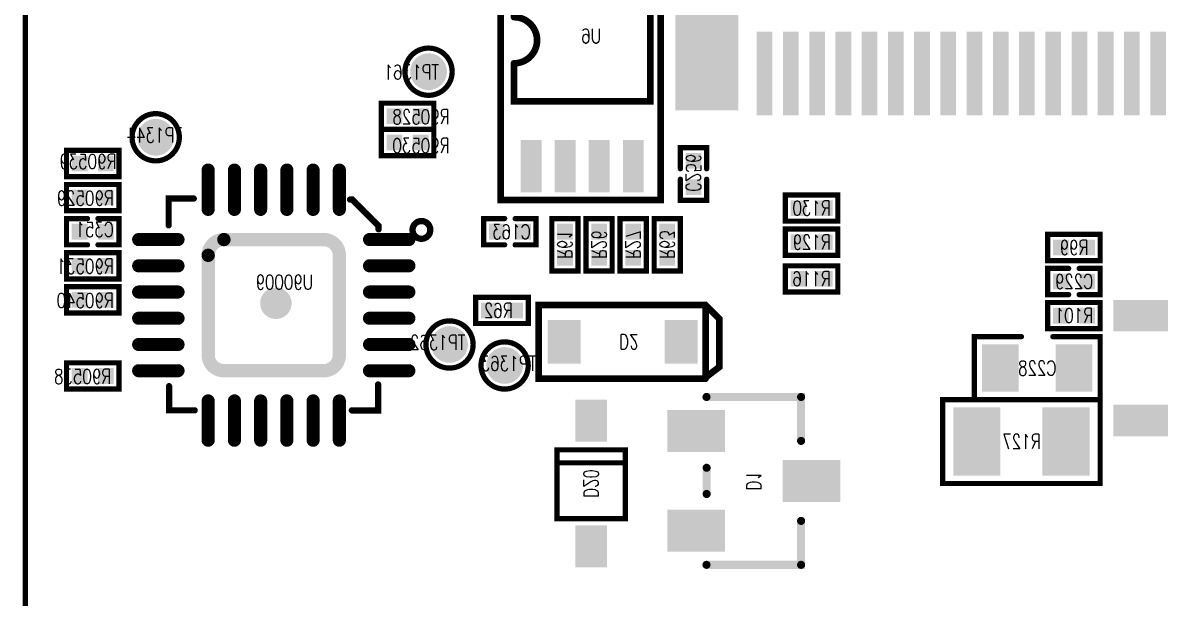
# Model space of a CAD drawing. Extents: x -52.6 to 3.6, y -24.2 to 61.8.
# Drawn here: x -52.53 to -30.85, y 35.81 to 46.78 of the extents above; entities that cross this region are included whole.
import ezdxf
from ezdxf.enums import TextEntityAlignment as Align

# ---------------------------------------------------------------- set-up
doc = ezdxf.new("R2010")
doc.units = 0
doc.linetypes.add('TRMIDX_24', pattern=[2, 1, 1])
for name, color, linetype in [('BOARD_OUTLINE_00', 255, 'CONTINUOUS'), ('DRIL_NPLTE_THRU_01', 3, 'CONTINUOUS'), ('DRIL_NPLTE_THRU_02', 176, 'CONTINUOUS'), ('DRIL_NPLTE_THRU_03', 222, 'CONTINUOUS'), ('DRIL_NPLTE_THRU_04', 34, 'CONTINUOUS'), ('DRIL_NPLTE_THRU_05', 171, 'CONTINUOUS'), ('DRIL_NPLTE_THRU_06', 186, 'CONTINUOUS'), ('DRIL_NPLTE_THRU_07', 6, 'CONTINUOUS'), ('DRIL_NPLTE_THRU_08', 2, 'CONTINUOUS'), ('DRIL_PLTE_THRU_01', 3, 'CONTINUOUS'), ('DRIL_PLTE_THRU_02', 176, 'CONTINUOUS'), ('DRIL_PLTE_THRU_03', 222, 'CONTINUOUS'), ('DRIL_PLTE_THRU_04', 34, 'CONTINUOUS'), ('DRIL_PLTE_THRU_05', 171, 'CONTINUOUS'), ('DRIL_PLTE_THRU_06', 186, 'CONTINUOUS'), ('DRIL_PLTE_THRU_07', 6, 'CONTINUOUS'), ('DRIL_PLTE_THRU_08', 2, 'CONTINUOUS'), ('PADS_BOT', 56, 'CONTINUOUS'), ('PADS_INNER', 96, 'CONTINUOUS'), ('PADS_TOP', 96, 'CONTINUOUS'), ('PADS_XR_123', 3, 'CONTINUOUS'), ('PART_BOT_2DLINE_00', 130, 'CONTINUOUS'), ('PART_BOT_2DLINE_01', 5, 'CONTINUOUS'), ('PART_BOT_2DLINE_126', 254, 'CONTINUOUS'), ('PART_BOT_COPPER_01', 5, 'CONTINUOUS'), ('PART_NAME_129', 3, 'CONTINUOUS')]:
    doc.layers.add(name, color=color, linetype=linetype)
doc.styles.add('W0$04', font='simplex', dxfattribs={"width": 0.75})

# ---------------------------------------------------------------- blocks, each defined once
blk = doc.blocks.new('BOARD_1')
at = {"layer": 'BOARD_OUTLINE_00', "const_width": 0.1}
blk.add_lwpolyline([(2.96515, 77.63739, 0.41421356), (-0.03411, 74.63813), (-0.03411, -4.3651, 0.41421356), (2.96515, -7.36436), (52.96851, -7.36436, 0.41421356), (55.96777, -4.3651), (55.96777, 74.63813, 0.41421356), (52.96851, 77.63739)], format="xyb", close=True, dxfattribs=at)
blk = doc.blocks.new('SMOOTH_0$1')
at = {"const_width": 0.05}
blk.add_lwpolyline([(-0.025, 0, 1), (0.025, 0, 1)], format="xyb", close=True, dxfattribs=at)
blk = doc.blocks.new('PART_BODY_BOT_163')
at = {"layer": 'PART_BOT_2DLINE_126', "const_width": 0.1}
for points in [[(-0.3, 0.6), (-1.2, 0.6), (-1.2, -0.6), (-0.3, -0.6)], [(0.3, -0.6), (1.2, -0.6), (1.2, 0.6), (0.3, 0.6)]]:
    blk.add_lwpolyline(points, dxfattribs=at)
at = {"layer": 'PART_BOT_2DLINE_126'}
for p in [(-1.2, 0.6), (-0.3, 0.6), (0.3, 0.6), (1.2, 0.6), (-1.2, -0.6), (-0.3, -0.6), (0.3, -0.6), (1.2, -0.6)]:
    blk.add_blockref('SMOOTH_0$1', p, dxfattribs=at)
blk = doc.blocks.new('DRIL_HOLE_0')
blk.add_lwpolyline([(0, 0, 1), (0, 0, 1)], format="xyb", close=True)
blk = doc.blocks.new('PAD_0')
blk.add_lwpolyline([(0, 0, 1), (0, 0, 1)], format="xyb", close=True)
blk = doc.blocks.new('PAD_3')
at = {"const_width": 0.7}
blk.add_lwpolyline([(-0.45, 0), (0.45, 0)], dxfattribs=at)
blk = doc.blocks.new('STK_BOT_406')
at = {"layer": 'DRIL_PLTE_THRU_01'}
blk.add_blockref('DRIL_HOLE_0', (0, 0), dxfattribs=at)
at = {"layer": 'DRIL_PLTE_THRU_02'}
blk.add_blockref('DRIL_HOLE_0', (0, 0), dxfattribs=at)
at = {"layer": 'DRIL_PLTE_THRU_03'}
blk.add_blockref('DRIL_HOLE_0', (0, 0), dxfattribs=at)
at = {"layer": 'DRIL_PLTE_THRU_04'}
blk.add_blockref('DRIL_HOLE_0', (0, 0), dxfattribs=at)
at = {"layer": 'DRIL_PLTE_THRU_05'}
blk.add_blockref('DRIL_HOLE_0', (0, 0), dxfattribs=at)
at = {"layer": 'DRIL_PLTE_THRU_06'}
blk.add_blockref('DRIL_HOLE_0', (0, 0), dxfattribs=at)
at = {"layer": 'DRIL_PLTE_THRU_07'}
blk.add_blockref('DRIL_HOLE_0', (0, 0), dxfattribs=at)
at = {"layer": 'DRIL_PLTE_THRU_08'}
blk.add_blockref('DRIL_HOLE_0', (0, 0), dxfattribs=at)
at = {"layer": 'PADS_BOT', "rotation": 90}
blk.add_blockref('PAD_3', (0, 0), dxfattribs=at)
at = {"layer": 'PADS_INNER'}
blk.add_blockref('PAD_0', (0, 0), dxfattribs=at)
at = {"layer": 'PADS_TOP'}
blk.add_blockref('PAD_0', (0, 0), dxfattribs=at)
blk = doc.blocks.new('SYM_BOT_12')
for name, p in [('STK_BOT_406', (-0.7, 0)), ('STK_BOT_406', (0.7, 0)), ('PART_BODY_BOT_163', (0, 0))]:
    blk.add_blockref(name, p)
blk = doc.blocks.new('PART_BOT_93')
blk.add_blockref('SYM_BOT_12', (0, 0))
at = {"layer": 'PART_NAME_129', "style": 'W0$04', "width": 0.75}
blk.add_text('C228', height=0.28, dxfattribs=at).set_placement((0, 0), align=Align.MIDDLE_CENTER)
blk = doc.blocks.new('PART_BODY_BOT_164')
at = {"layer": 'PART_BOT_2DLINE_126', "const_width": 0.1}
for points in [[(-0.1, 0.25), (-0.5, 0.25), (-0.5, -0.25), (-0.1, -0.25)], [(0.1, 0.25), (0.5, 0.25), (0.5, -0.25), (0.1, -0.25)]]:
    blk.add_lwpolyline(points, dxfattribs=at)
at = {"layer": 'PART_BOT_2DLINE_126'}
for p in [(-0.5, 0.25), (-0.1, 0.25), (0.1, 0.25), (0.5, 0.25), (-0.5, -0.25), (-0.1, -0.25), (0.1, -0.25), (0.5, -0.25)]:
    blk.add_blockref('SMOOTH_0$1', p, dxfattribs=at)
blk = doc.blocks.new('PAD_1')
at = {"const_width": 0.3}
blk.add_lwpolyline([(-0.15, 0), (0.15, 0)], dxfattribs=at)
blk = doc.blocks.new('STK_BOT_408')
at = {"layer": 'DRIL_NPLTE_THRU_01'}
blk.add_blockref('DRIL_HOLE_0', (0, 0), dxfattribs=at)
at = {"layer": 'DRIL_NPLTE_THRU_02'}
blk.add_blockref('DRIL_HOLE_0', (0, 0), dxfattribs=at)
at = {"layer": 'DRIL_NPLTE_THRU_03'}
blk.add_blockref('DRIL_HOLE_0', (0, 0), dxfattribs=at)
at = {"layer": 'DRIL_NPLTE_THRU_04'}
blk.add_blockref('DRIL_HOLE_0', (0, 0), dxfattribs=at)
at = {"layer": 'DRIL_NPLTE_THRU_05'}
blk.add_blockref('DRIL_HOLE_0', (0, 0), dxfattribs=at)
at = {"layer": 'DRIL_NPLTE_THRU_06'}
blk.add_blockref('DRIL_HOLE_0', (0, 0), dxfattribs=at)
at = {"layer": 'DRIL_NPLTE_THRU_07'}
blk.add_blockref('DRIL_HOLE_0', (0, 0), dxfattribs=at)
at = {"layer": 'DRIL_NPLTE_THRU_08'}
blk.add_blockref('DRIL_HOLE_0', (0, 0), dxfattribs=at)
at = {"layer": 'PADS_BOT'}
blk.add_blockref('PAD_1', (0, 0), dxfattribs=at)
at = {"layer": 'PADS_INNER'}
blk.add_blockref('PAD_0', (0, 0), dxfattribs=at)
at = {"layer": 'PADS_TOP'}
blk.add_blockref('PAD_0', (0, 0), dxfattribs=at)
blk = doc.blocks.new('SYM_BOT_9')
for name, p in [('PART_BODY_BOT_164', (0, 0)), ('STK_BOT_408', (-0.25, 0)), ('STK_BOT_408', (0.25, 0))]:
    blk.add_blockref(name, p)
blk = doc.blocks.new('PART_BOT_144')
blk.add_blockref('SYM_BOT_9', (0, 0))
at = {"layer": 'PART_NAME_129', "style": 'W0$04', "width": 0.75}
blk.add_text('C256', height=0.28, dxfattribs=at).set_placement((0.02, 0), align=Align.MIDDLE_CENTER)
blk = doc.blocks.new('SMOOTH_0$15392')
at = {"const_width": 0.07696}
blk.add_lwpolyline([(-0.03848, 0, 1), (0.03848, 0, 1)], format="xyb", close=True, dxfattribs=at)
blk = doc.blocks.new('PART_BODY_BOT_186')
at = {"layer": 'PART_BOT_2DLINE_126', "const_width": 0.154}
for points in [[(-0.762, 0.9), (-1.6, 0.9), (-1.6, -0.903)], [(0.762, 0.9), (1.6, 0.9), (1.6, -0.903)], [(-0.25, -0.9), (0.25, -0.9)]]:
    blk.add_lwpolyline(points, dxfattribs=at)
at = {"layer": 'PART_BOT_2DLINE_126'}
for p in [(-1.6, 0.9), (-0.762, 0.9), (0.762, 0.9), (1.6, 0.9), (-1.6, -0.903), (-0.25, -0.9), (0.25, -0.9), (1.6, -0.903)]:
    blk.add_blockref('SMOOTH_0$15392', p, dxfattribs=at)
blk = doc.blocks.new('PAD_24')
at = {"const_width": 0.8}
blk.add_lwpolyline([(-0.55, 0), (0.55, 0)], dxfattribs=at)
blk = doc.blocks.new('STK_BOT_473')
at = {"layer": 'DRIL_PLTE_THRU_01'}
blk.add_blockref('DRIL_HOLE_0', (0, 0), dxfattribs=at)
at = {"layer": 'DRIL_PLTE_THRU_02'}
blk.add_blockref('DRIL_HOLE_0', (0, 0), dxfattribs=at)
at = {"layer": 'DRIL_PLTE_THRU_03'}
blk.add_blockref('DRIL_HOLE_0', (0, 0), dxfattribs=at)
at = {"layer": 'DRIL_PLTE_THRU_04'}
blk.add_blockref('DRIL_HOLE_0', (0, 0), dxfattribs=at)
at = {"layer": 'DRIL_PLTE_THRU_05'}
blk.add_blockref('DRIL_HOLE_0', (0, 0), dxfattribs=at)
at = {"layer": 'DRIL_PLTE_THRU_06'}
blk.add_blockref('DRIL_HOLE_0', (0, 0), dxfattribs=at)
at = {"layer": 'DRIL_PLTE_THRU_07'}
blk.add_blockref('DRIL_HOLE_0', (0, 0), dxfattribs=at)
at = {"layer": 'DRIL_PLTE_THRU_08'}
blk.add_blockref('DRIL_HOLE_0', (0, 0), dxfattribs=at)
at = {"layer": 'PADS_BOT', "rotation": 90}
blk.add_blockref('PAD_24', (0, 0), dxfattribs=at)
at = {"layer": 'PADS_INNER'}
blk.add_blockref('PAD_0', (0, 0), dxfattribs=at)
at = {"layer": 'PADS_TOP'}
blk.add_blockref('PAD_0', (0, 0), dxfattribs=at)
blk = doc.blocks.new('SYM_BOT_31')
for name, p in [('STK_BOT_473', (0, 1.1)), ('PART_BODY_BOT_186', (0, 0)), ('STK_BOT_473', (-0.95, -1.1)), ('STK_BOT_473', (0.95, -1.1))]:
    blk.add_blockref(name, p)
blk = doc.blocks.new('PART_BOT_184')
blk.add_blockref('SYM_BOT_31', (0, 0))
at = {"layer": 'PART_NAME_129', "style": 'W0$04', "width": 0.75}
blk.add_text('D1', height=0.28, dxfattribs=at).set_placement((0, 0), align=Align.MIDDLE_CENTER)
blk = doc.blocks.new('PART_BOT_207')
blk.add_blockref('SYM_BOT_9', (0, 0))
at = {"layer": 'PART_NAME_129', "style": 'W0$04', "width": 0.75}
blk.add_text('C163', height=0.28, dxfattribs=at).set_placement((-0.03, 0), align=Align.MIDDLE_CENTER)
blk = doc.blocks.new('PART_BOT_319')
blk.add_blockref('SYM_BOT_9', (0, 0))
at = {"layer": 'PART_NAME_129', "style": 'W0$04', "width": 0.75}
blk.add_text('C229', height=0.28, rotation=180, dxfattribs=at).set_placement((0, 0), align=Align.MIDDLE_CENTER)
blk = doc.blocks.new('SMOOTH_0$127')
at = {"const_width": 0.0635}
blk.add_lwpolyline([(-0.03175, 0, 1), (0.03175, 0, 1)], format="xyb", close=True, dxfattribs=at)
blk = doc.blocks.new('PART_BODY_BOT_23')
at = {"layer": 'PART_BOT_2DLINE_01'}
for points, const_width in [([(-3.358, 1.709, 1), (-2.712, 1.709, 1)], 0.152), ([(-0.44, 1.272, 1), (0.441, 1.272), (1.165, 1.272), (1.165, -1.328), (-1.165, -1.328), (-1.165, 1.272)], 0.127)]:
    blk.add_lwpolyline(points, format="xyb", close=True, dxfattribs=dict(at, const_width=const_width))
at = {"layer": 'PART_BOT_2DLINE_01', "const_width": 0.127}
blk.add_lwpolyline([(3.048, 1.524), (-2.54, 1.524), (-3.048, 1.016), (-3.048, -1.524), (3.048, -1.524)], close=True, dxfattribs=at)
at = {"layer": 'PART_BOT_2DLINE_01'}
for p in [(-2.54, 1.524), (3.048, 1.524), (-1.165, 1.272), (-0.44, 1.272), (0.441, 1.272), (1.165, 1.272), (-3.048, 1.016), (-1.165, -1.328), (1.165, -1.328), (-3.048, -1.524), (3.048, -1.524)]:
    blk.add_blockref('SMOOTH_0$127', p, dxfattribs=at)
blk = doc.blocks.new('PAD_33')
at = {"const_width": 0.4}
blk.add_lwpolyline([(-0.5, 0), (0.5, 0)], dxfattribs=at)
blk = doc.blocks.new('STK_BOT_60')
at = {"layer": 'DRIL_PLTE_THRU_01'}
blk.add_blockref('DRIL_HOLE_0', (0, 0), dxfattribs=at)
at = {"layer": 'DRIL_PLTE_THRU_02'}
blk.add_blockref('DRIL_HOLE_0', (0, 0), dxfattribs=at)
at = {"layer": 'DRIL_PLTE_THRU_03'}
blk.add_blockref('DRIL_HOLE_0', (0, 0), dxfattribs=at)
at = {"layer": 'DRIL_PLTE_THRU_04'}
blk.add_blockref('DRIL_HOLE_0', (0, 0), dxfattribs=at)
at = {"layer": 'DRIL_PLTE_THRU_05'}
blk.add_blockref('DRIL_HOLE_0', (0, 0), dxfattribs=at)
at = {"layer": 'DRIL_PLTE_THRU_06'}
blk.add_blockref('DRIL_HOLE_0', (0, 0), dxfattribs=at)
at = {"layer": 'DRIL_PLTE_THRU_07'}
blk.add_blockref('DRIL_HOLE_0', (0, 0), dxfattribs=at)
at = {"layer": 'DRIL_PLTE_THRU_08'}
blk.add_blockref('DRIL_HOLE_0', (0, 0), dxfattribs=at)
at = {"layer": 'PADS_BOT'}
blk.add_blockref('PAD_33', (0, 0), dxfattribs=at)
at = {"layer": 'PADS_INNER'}
blk.add_blockref('PAD_0', (0, 0), dxfattribs=at)
at = {"layer": 'PADS_TOP'}
blk.add_blockref('PAD_0', (0, 0), dxfattribs=at)
blk = doc.blocks.new('SYM_BOT_49')
for name, p in [('PART_BODY_BOT_23', (0, 0)), ('STK_BOT_60', (-2.4, 0.947)), ('STK_BOT_60', (2.4, 0.947)), ('STK_BOT_60', (-2.4, 0.297)), ('STK_BOT_60', (2.4, 0.297)), ('STK_BOT_60', (-2.4, -0.353)), ('STK_BOT_60', (2.4, -0.353)), ('STK_BOT_60', (-2.4, -1.003)), ('STK_BOT_60', (2.4, -1.003))]:
    blk.add_blockref(name, p)
blk = doc.blocks.new('PART_BOT_433')
blk.add_blockref('SYM_BOT_49', (0, 0))
at = {"layer": 'PART_NAME_129', "style": 'W0$04', "width": 0.75}
blk.add_text('U6', height=0.28, rotation=90, dxfattribs=at).set_placement((-0.08, -0.2), align=Align.MIDDLE_CENTER)
blk = doc.blocks.new('PART_BODY_BOT_166')
at = {"layer": 'PART_BOT_2DLINE_126', "const_width": 0.1}
blk.add_lwpolyline([(-0.5, 0.25), (0.5, 0.25), (0.5, -0.25), (-0.5, -0.25)], close=True, dxfattribs=at)
at = {"layer": 'PART_BOT_2DLINE_126'}
for p in [(-0.5, 0.25), (0.5, 0.25), (-0.5, -0.25), (0.5, -0.25)]:
    blk.add_blockref('SMOOTH_0$1', p, dxfattribs=at)
blk = doc.blocks.new('SYM_BOT_5')
for name, p in [('PART_BODY_BOT_166', (0, 0)), ('STK_BOT_408', (-0.25, 0)), ('STK_BOT_408', (0.25, 0))]:
    blk.add_blockref(name, p)
blk = doc.blocks.new('PART_BOT_449')
blk.add_blockref('SYM_BOT_5', (0, 0))
at = {"layer": 'PART_NAME_129', "style": 'W0$04', "width": 0.75}
blk.add_text('R26', height=0.28, dxfattribs=at).set_placement((0, 0), align=Align.MIDDLE_CENTER)
blk = doc.blocks.new('PART_BOT_450')
blk.add_blockref('SYM_BOT_5', (0, 0))
at = {"layer": 'PART_NAME_129', "style": 'W0$04', "width": 0.75}
blk.add_text('R27', height=0.28, dxfattribs=at).set_placement((0, 0), align=Align.MIDDLE_CENTER)
blk = doc.blocks.new('PART_BOT_469')
blk.add_blockref('SYM_BOT_5', (0, 0))
at = {"layer": 'PART_NAME_129', "style": 'W0$04', "width": 0.75}
blk.add_text('R61', height=0.28, rotation=180, dxfattribs=at).set_placement((0, 0), align=Align.MIDDLE_CENTER)
blk = doc.blocks.new('PART_BOT_470')
blk.add_blockref('SYM_BOT_5', (0, 0))
at = {"layer": 'PART_NAME_129', "style": 'W0$04', "width": 0.75}
blk.add_text('R62', height=0.28, dxfattribs=at).set_placement((0.07, 0), align=Align.MIDDLE_CENTER)
blk = doc.blocks.new('PART_BOT_471')
blk.add_blockref('SYM_BOT_5', (0, 0))
at = {"layer": 'PART_NAME_129', "style": 'W0$04', "width": 0.75}
blk.add_text('R116', height=0.28, rotation=180, dxfattribs=at).set_placement((0, 0), align=Align.MIDDLE_CENTER)
blk = doc.blocks.new('PART_BOT_503')
blk.add_blockref('SYM_BOT_5', (0, 0))
at = {"layer": 'PART_NAME_129', "style": 'W0$04', "width": 0.75}
blk.add_text('R99', height=0.28, rotation=180, dxfattribs=at).set_placement((0, 0), align=Align.MIDDLE_CENTER)
blk = doc.blocks.new('PART_BOT_505')
blk.add_blockref('SYM_BOT_5', (0, 0))
at = {"layer": 'PART_NAME_129', "style": 'W0$04', "width": 0.75}
blk.add_text('R101', height=0.28, dxfattribs=at).set_placement((0, 0), align=Align.MIDDLE_CENTER)
blk = doc.blocks.new('PART_BOT_511')
blk.add_blockref('SYM_BOT_5', (0, 0))
at = {"layer": 'PART_NAME_129', "style": 'W0$04', "width": 0.75}
blk.add_text('R129', height=0.28, dxfattribs=at).set_placement((0, 0), align=Align.MIDDLE_CENTER)
blk = doc.blocks.new('PART_BOT_512')
blk.add_blockref('SYM_BOT_5', (0, 0))
at = {"layer": 'PART_NAME_129', "style": 'W0$04', "width": 0.75}
blk.add_text('R130', height=0.28, dxfattribs=at).set_placement((0, 0), align=Align.MIDDLE_CENTER)
blk = doc.blocks.new('PART_BOT_561')
blk.add_blockref('SYM_BOT_5', (0, 0))
at = {"layer": 'PART_NAME_129', "style": 'W0$04', "width": 0.75}
blk.add_text('R63', height=0.28, dxfattribs=at).set_placement((0, 0), align=Align.MIDDLE_CENTER)
blk = doc.blocks.new('PART_BODY_BOT_171')
at = {"layer": 'PART_BOT_2DLINE_126', "const_width": 0.1}
blk.add_lwpolyline([(-1.5, 0.8), (1.5, 0.8), (1.5, -0.8), (-1.5, -0.8)], close=True, dxfattribs=at)
at = {"layer": 'PART_BOT_2DLINE_126'}
for p in [(-1.5, 0.8), (1.5, 0.8), (-1.5, -0.8), (1.5, -0.8)]:
    blk.add_blockref('SMOOTH_0$1', p, dxfattribs=at)
blk = doc.blocks.new('PAD_34')
at = {"const_width": 0.9}
blk.add_lwpolyline([(-0.65, 0), (0.65, 0)], dxfattribs=at)
blk = doc.blocks.new('STK_BOT_425')
at = {"layer": 'DRIL_PLTE_THRU_01'}
blk.add_blockref('DRIL_HOLE_0', (0, 0), dxfattribs=at)
at = {"layer": 'DRIL_PLTE_THRU_02'}
blk.add_blockref('DRIL_HOLE_0', (0, 0), dxfattribs=at)
at = {"layer": 'DRIL_PLTE_THRU_03'}
blk.add_blockref('DRIL_HOLE_0', (0, 0), dxfattribs=at)
at = {"layer": 'DRIL_PLTE_THRU_04'}
blk.add_blockref('DRIL_HOLE_0', (0, 0), dxfattribs=at)
at = {"layer": 'DRIL_PLTE_THRU_05'}
blk.add_blockref('DRIL_HOLE_0', (0, 0), dxfattribs=at)
at = {"layer": 'DRIL_PLTE_THRU_06'}
blk.add_blockref('DRIL_HOLE_0', (0, 0), dxfattribs=at)
at = {"layer": 'DRIL_PLTE_THRU_07'}
blk.add_blockref('DRIL_HOLE_0', (0, 0), dxfattribs=at)
at = {"layer": 'DRIL_PLTE_THRU_08'}
blk.add_blockref('DRIL_HOLE_0', (0, 0), dxfattribs=at)
at = {"layer": 'PADS_BOT', "rotation": 90}
blk.add_blockref('PAD_34', (0, 0), dxfattribs=at)
at = {"layer": 'PADS_INNER'}
blk.add_blockref('PAD_0', (0, 0), dxfattribs=at)
at = {"layer": 'PADS_TOP'}
blk.add_blockref('PAD_0', (0, 0), dxfattribs=at)
blk = doc.blocks.new('SYM_BOT_51')
for name, p in [('STK_BOT_425', (-0.85, 0)), ('STK_BOT_425', (0.85, 0)), ('PART_BODY_BOT_171', (0, 0))]:
    blk.add_blockref(name, p)
blk = doc.blocks.new('PART_BOT_627')
blk.add_blockref('SYM_BOT_51', (0, 0))
at = {"layer": 'PART_NAME_129', "style": 'W0$04', "width": 0.75}
blk.add_text('R127', height=0.28, rotation=180, dxfattribs=at).set_placement((0, 0), align=Align.MIDDLE_CENTER)
blk = doc.blocks.new('PART_BODY_BOT_188')
at = {"layer": 'PART_BOT_2DLINE_126', "const_width": 0.127}
blk.add_lwpolyline([(1.55, 0.7), (1.84, 0.48), (1.84, -0.44), (1.58001, -0.7), (-1.6, -0.7), (-1.6, 0.7)], close=True, dxfattribs=at)
blk.add_lwpolyline([(1.58, -0.69), (1.58, 0.702)], dxfattribs=at)
at = {"layer": 'PART_BOT_2DLINE_126'}
for p in [(-1.6, 0.7), (1.55, 0.7), (1.58, 0.702), (1.84, 0.48), (1.84, -0.44), (-1.6, -0.7), (1.58, -0.69), (1.58001, -0.7)]:
    blk.add_blockref('SMOOTH_0$127', p, dxfattribs=at)
blk = doc.blocks.new('PAD_36')
at = {"const_width": 0.63}
blk.add_lwpolyline([(-0.415, 0), (0.415, 0)], dxfattribs=at)
blk = doc.blocks.new('STK_BOT_478')
at = {"layer": 'DRIL_PLTE_THRU_01'}
blk.add_blockref('DRIL_HOLE_0', (0, 0), dxfattribs=at)
at = {"layer": 'DRIL_PLTE_THRU_02'}
blk.add_blockref('DRIL_HOLE_0', (0, 0), dxfattribs=at)
at = {"layer": 'DRIL_PLTE_THRU_03'}
blk.add_blockref('DRIL_HOLE_0', (0, 0), dxfattribs=at)
at = {"layer": 'DRIL_PLTE_THRU_04'}
blk.add_blockref('DRIL_HOLE_0', (0, 0), dxfattribs=at)
at = {"layer": 'DRIL_PLTE_THRU_05'}
blk.add_blockref('DRIL_HOLE_0', (0, 0), dxfattribs=at)
at = {"layer": 'DRIL_PLTE_THRU_06'}
blk.add_blockref('DRIL_HOLE_0', (0, 0), dxfattribs=at)
at = {"layer": 'DRIL_PLTE_THRU_07'}
blk.add_blockref('DRIL_HOLE_0', (0, 0), dxfattribs=at)
at = {"layer": 'DRIL_PLTE_THRU_08'}
blk.add_blockref('DRIL_HOLE_0', (0, 0), dxfattribs=at)
at = {"layer": 'PADS_BOT', "rotation": 90}
blk.add_blockref('PAD_36', (0, 0), dxfattribs=at)
at = {"layer": 'PADS_INNER'}
blk.add_blockref('PAD_0', (0, 0), dxfattribs=at)
at = {"layer": 'PADS_TOP'}
blk.add_blockref('PAD_0', (0, 0), dxfattribs=at)
blk = doc.blocks.new('SYM_BOT_56')
for name, p in [('PART_BODY_BOT_188', (0, 0)), ('STK_BOT_478', (-1.115, 0)), ('STK_BOT_478', (1.115, 0))]:
    blk.add_blockref(name, p)
blk = doc.blocks.new('PART_BOT_636')
blk.add_blockref('SYM_BOT_56', (0, 0))
at = {"layer": 'PART_NAME_129', "style": 'W0$04', "width": 0.75}
blk.add_text('D2', height=0.28, dxfattribs=at).set_placement((0.12, 0.001), align=Align.MIDDLE_CENTER)
blk = doc.blocks.new('PART_BODY_BOT_76')
at = {"layer": 'PART_BOT_2DLINE_126', "const_width": 0.1}
blk.add_lwpolyline([(0.642, 0.65), (0.642, -0.65), (-0.668, -0.65), (-0.668, 0.65)], close=True, dxfattribs=at)
blk.add_lwpolyline([(0.394, -0.6), (0.394, 0.6)], dxfattribs=at)
at = {"layer": 'PART_BOT_2DLINE_126'}
for p in [(-0.668, 0.65), (0.642, 0.65), (0.394, 0.6), (-0.668, -0.65), (0.394, -0.6), (0.642, -0.65)]:
    blk.add_blockref('SMOOTH_0$1', p, dxfattribs=at)
blk = doc.blocks.new('PAD_37')
at = {"const_width": 0.6}
blk.add_lwpolyline([(-0.4, 0), (0.4, 0)], dxfattribs=at)
blk = doc.blocks.new('STK_BOT_299')
at = {"layer": 'DRIL_PLTE_THRU_01'}
blk.add_blockref('DRIL_HOLE_0', (0, 0), dxfattribs=at)
at = {"layer": 'DRIL_PLTE_THRU_02'}
blk.add_blockref('DRIL_HOLE_0', (0, 0), dxfattribs=at)
at = {"layer": 'DRIL_PLTE_THRU_03'}
blk.add_blockref('DRIL_HOLE_0', (0, 0), dxfattribs=at)
at = {"layer": 'DRIL_PLTE_THRU_04'}
blk.add_blockref('DRIL_HOLE_0', (0, 0), dxfattribs=at)
at = {"layer": 'DRIL_PLTE_THRU_05'}
blk.add_blockref('DRIL_HOLE_0', (0, 0), dxfattribs=at)
at = {"layer": 'DRIL_PLTE_THRU_06'}
blk.add_blockref('DRIL_HOLE_0', (0, 0), dxfattribs=at)
at = {"layer": 'DRIL_PLTE_THRU_07'}
blk.add_blockref('DRIL_HOLE_0', (0, 0), dxfattribs=at)
at = {"layer": 'DRIL_PLTE_THRU_08'}
blk.add_blockref('DRIL_HOLE_0', (0, 0), dxfattribs=at)
at = {"layer": 'PADS_BOT'}
blk.add_blockref('PAD_37', (0, 0), dxfattribs=at)
at = {"layer": 'PADS_INNER'}
blk.add_blockref('PAD_0', (0, 0), dxfattribs=at)
at = {"layer": 'PADS_TOP'}
blk.add_blockref('PAD_0', (0, 0), dxfattribs=at)
at = {"layer": 'PADS_XR_123'}
blk.add_blockref('PAD_37', (0, 0), dxfattribs=at)
blk = doc.blocks.new('SYM_BOT_57')
for name, p in [('PART_BODY_BOT_76', (0, 0)), ('STK_BOT_299', (-1.2, 0)), ('STK_BOT_299', (1.2, 0))]:
    blk.add_blockref(name, p)
blk = doc.blocks.new('PART_BOT_637')
blk.add_blockref('SYM_BOT_57', (0, 0))
at = {"layer": 'PART_NAME_129', "style": 'W0$04', "width": 0.75}
blk.add_text('D20', height=0.28, dxfattribs=at).set_placement((0, 0), align=Align.MIDDLE_CENTER)
blk = doc.blocks.new('PART_BODY_BOT_18')
at = {"layer": 'PART_BOT_2DLINE_00', "const_width": 0.127}
blk.add_lwpolyline([(-0.25, 1.5, 1), (0.25, 1.5), (0.547, 1.5), (0.547, -1.5), (-0.521, -1.5), (-0.521, 1.5)], format="xyb", close=True, dxfattribs=at)
at = {"layer": 'PART_BOT_2DLINE_00'}
for p in [(-0.521, 1.5), (-0.25, 1.5), (0.25, 1.5), (0.547, 1.5), (-0.521, -1.5), (0.547, -1.5)]:
    blk.add_blockref('SMOOTH_0$127', p, dxfattribs=at)
blk = doc.blocks.new('PAD_16')
at = {"const_width": 0.3}
blk.add_lwpolyline([(-0.25, -0.15), (0.25, -0.15, 1), (0.25, 0.15), (-0.25, 0.15, 1)], format="xyb", close=True, dxfattribs=at)
blk = doc.blocks.new('STK_BOT_24')
at = {"layer": 'DRIL_PLTE_THRU_01'}
blk.add_blockref('DRIL_HOLE_0', (0, 0), dxfattribs=at)
at = {"layer": 'DRIL_PLTE_THRU_02'}
blk.add_blockref('DRIL_HOLE_0', (0, 0), dxfattribs=at)
at = {"layer": 'DRIL_PLTE_THRU_03'}
blk.add_blockref('DRIL_HOLE_0', (0, 0), dxfattribs=at)
at = {"layer": 'DRIL_PLTE_THRU_04'}
blk.add_blockref('DRIL_HOLE_0', (0, 0), dxfattribs=at)
at = {"layer": 'DRIL_PLTE_THRU_05'}
blk.add_blockref('DRIL_HOLE_0', (0, 0), dxfattribs=at)
at = {"layer": 'DRIL_PLTE_THRU_06'}
blk.add_blockref('DRIL_HOLE_0', (0, 0), dxfattribs=at)
at = {"layer": 'DRIL_PLTE_THRU_07'}
blk.add_blockref('DRIL_HOLE_0', (0, 0), dxfattribs=at)
at = {"layer": 'DRIL_PLTE_THRU_08'}
blk.add_blockref('DRIL_HOLE_0', (0, 0), dxfattribs=at)
at = {"layer": 'PADS_BOT'}
blk.add_blockref('PAD_16', (0, 0), dxfattribs=at)
at = {"layer": 'PADS_INNER'}
blk.add_blockref('PAD_0', (0, 0), dxfattribs=at)
at = {"layer": 'PADS_TOP'}
blk.add_blockref('PAD_0', (0, 0), dxfattribs=at)
blk = doc.blocks.new('PAD_17')
at = {"const_width": 0.6}
blk.add_lwpolyline([(-0.55, 0), (0.55, 0)], dxfattribs=at)
blk = doc.blocks.new('STK_BOT_25')
at = {"layer": 'DRIL_PLTE_THRU_01'}
blk.add_blockref('DRIL_HOLE_0', (0, 0), dxfattribs=at)
at = {"layer": 'DRIL_PLTE_THRU_02'}
blk.add_blockref('DRIL_HOLE_0', (0, 0), dxfattribs=at)
at = {"layer": 'DRIL_PLTE_THRU_03'}
blk.add_blockref('DRIL_HOLE_0', (0, 0), dxfattribs=at)
at = {"layer": 'DRIL_PLTE_THRU_04'}
blk.add_blockref('DRIL_HOLE_0', (0, 0), dxfattribs=at)
at = {"layer": 'DRIL_PLTE_THRU_05'}
blk.add_blockref('DRIL_HOLE_0', (0, 0), dxfattribs=at)
at = {"layer": 'DRIL_PLTE_THRU_06'}
blk.add_blockref('DRIL_HOLE_0', (0, 0), dxfattribs=at)
at = {"layer": 'DRIL_PLTE_THRU_07'}
blk.add_blockref('DRIL_HOLE_0', (0, 0), dxfattribs=at)
at = {"layer": 'DRIL_PLTE_THRU_08'}
blk.add_blockref('DRIL_HOLE_0', (0, 0), dxfattribs=at)
at = {"layer": 'PADS_BOT'}
blk.add_blockref('PAD_17', (0, 0), dxfattribs=at)
at = {"layer": 'PADS_INNER'}
blk.add_blockref('PAD_0', (0, 0), dxfattribs=at)
at = {"layer": 'PADS_TOP'}
blk.add_blockref('PAD_0', (0, 0), dxfattribs=at)
blk = doc.blocks.new('SYM_BOT_24')
for name, p in [('PART_BODY_BOT_18', (0, 0)), ('STK_BOT_24', (-1.4, 1)), ('STK_BOT_25', (1.4, 1)), ('STK_BOT_25', (-1.4, 0)), ('STK_BOT_25', (-1.4, -1)), ('STK_BOT_25', (1.4, -1))]:
    blk.add_blockref(name, p)
blk = doc.blocks.new('PART_BOT_640')
blk.add_blockref('SYM_BOT_24', (0, 0))
at = {"layer": 'PART_NAME_129', "style": 'W0$04', "width": 0.75}
blk.add_text('U10', height=0.28, dxfattribs=at).set_placement((0, 0), align=Align.MIDDLE_CENTER)
blk = doc.blocks.new('PAD_46')
at = {"const_width": 1.2}
blk.add_lwpolyline([(-1.4, 0), (1.4, 0)], dxfattribs=at)
blk = doc.blocks.new('STK_BOT_413')
at = {"layer": 'DRIL_PLTE_THRU_01'}
blk.add_blockref('DRIL_HOLE_0', (0, 0), dxfattribs=at)
at = {"layer": 'DRIL_PLTE_THRU_02'}
blk.add_blockref('DRIL_HOLE_0', (0, 0), dxfattribs=at)
at = {"layer": 'DRIL_PLTE_THRU_03'}
blk.add_blockref('DRIL_HOLE_0', (0, 0), dxfattribs=at)
at = {"layer": 'DRIL_PLTE_THRU_04'}
blk.add_blockref('DRIL_HOLE_0', (0, 0), dxfattribs=at)
at = {"layer": 'DRIL_PLTE_THRU_05'}
blk.add_blockref('DRIL_HOLE_0', (0, 0), dxfattribs=at)
at = {"layer": 'DRIL_PLTE_THRU_06'}
blk.add_blockref('DRIL_HOLE_0', (0, 0), dxfattribs=at)
at = {"layer": 'DRIL_PLTE_THRU_07'}
blk.add_blockref('DRIL_HOLE_0', (0, 0), dxfattribs=at)
at = {"layer": 'DRIL_PLTE_THRU_08'}
blk.add_blockref('DRIL_HOLE_0', (0, 0), dxfattribs=at)
at = {"layer": 'PADS_BOT', "rotation": 90}
blk.add_blockref('PAD_46', (0, 0), dxfattribs=at)
at = {"layer": 'PADS_INNER'}
blk.add_blockref('PAD_0', (0, 0), dxfattribs=at)
at = {"layer": 'PADS_TOP'}
blk.add_blockref('PAD_0', (0, 0), dxfattribs=at)
blk = doc.blocks.new('PAD_47')
at = {"const_width": 0.3}
blk.add_lwpolyline([(-0.8, 0), (0.8, 0)], dxfattribs=at)
blk = doc.blocks.new('STK_BOT_410')
at = {"layer": 'DRIL_PLTE_THRU_01'}
blk.add_blockref('DRIL_HOLE_0', (0, 0), dxfattribs=at)
at = {"layer": 'DRIL_PLTE_THRU_02'}
blk.add_blockref('DRIL_HOLE_0', (0, 0), dxfattribs=at)
at = {"layer": 'DRIL_PLTE_THRU_03'}
blk.add_blockref('DRIL_HOLE_0', (0, 0), dxfattribs=at)
at = {"layer": 'DRIL_PLTE_THRU_04'}
blk.add_blockref('DRIL_HOLE_0', (0, 0), dxfattribs=at)
at = {"layer": 'DRIL_PLTE_THRU_05'}
blk.add_blockref('DRIL_HOLE_0', (0, 0), dxfattribs=at)
at = {"layer": 'DRIL_PLTE_THRU_06'}
blk.add_blockref('DRIL_HOLE_0', (0, 0), dxfattribs=at)
at = {"layer": 'DRIL_PLTE_THRU_07'}
blk.add_blockref('DRIL_HOLE_0', (0, 0), dxfattribs=at)
at = {"layer": 'DRIL_PLTE_THRU_08'}
blk.add_blockref('DRIL_HOLE_0', (0, 0), dxfattribs=at)
at = {"layer": 'PADS_BOT', "rotation": 90}
blk.add_blockref('PAD_47', (0, 0), dxfattribs=at)
at = {"layer": 'PADS_INNER'}
blk.add_blockref('PAD_0', (0, 0), dxfattribs=at)
at = {"layer": 'PADS_TOP'}
blk.add_blockref('PAD_0', (0, 0), dxfattribs=at)
blk = doc.blocks.new('SYM_BOT_64')
for name, p in [('STK_BOT_413', (-10.35, 3.025)), ('STK_BOT_410', (-9.25, 3.725)), ('STK_BOT_410', (-8.75, 3.725)), ('STK_BOT_410', (-8.25, 3.725)), ('STK_BOT_410', (-7.75, 3.725)), ('STK_BOT_410', (-7.25, 3.725)), ('STK_BOT_410', (-6.75, 3.725)), ('STK_BOT_410', (-6.25, 3.725)), ('STK_BOT_410', (-5.75, 3.725)), ('STK_BOT_410', (-5.25, 3.725)), ('STK_BOT_410', (-4.75, 3.725)), ('STK_BOT_410', (-4.25, 3.725)), ('STK_BOT_410', (-3.75, 3.725)), ('STK_BOT_410', (-3.25, 3.725)), ('STK_BOT_410', (-2.75, 3.725)), ('STK_BOT_410', (-2.25, 3.725)), ('STK_BOT_410', (-1.75, 3.725))]:
    blk.add_blockref(name, p)
blk = doc.blocks.new('PART_BOT_652')
blk.add_blockref('SYM_BOT_64', (0, 0))
blk = doc.blocks.new('PART_BODY_BOT_14')
at = {"layer": 'PART_BOT_2DLINE_126', "const_width": 0.10008}
blk.add_lwpolyline([(0.450088, 0, 1), (-0.450088, 0, 1)], format="xyb", close=True, dxfattribs=at)
blk = doc.blocks.new('PAD_4')
at = {"const_width": 0.35}
blk.add_lwpolyline([(0, -0.175, 1), (0, 0.175, 1)], format="xyb", close=True, dxfattribs=at)
blk = doc.blocks.new('STK_BOT_12')
at = {"layer": 'DRIL_PLTE_THRU_01'}
blk.add_blockref('DRIL_HOLE_0', (0, 0), dxfattribs=at)
at = {"layer": 'DRIL_PLTE_THRU_02'}
blk.add_blockref('DRIL_HOLE_0', (0, 0), dxfattribs=at)
at = {"layer": 'DRIL_PLTE_THRU_03'}
blk.add_blockref('DRIL_HOLE_0', (0, 0), dxfattribs=at)
at = {"layer": 'DRIL_PLTE_THRU_04'}
blk.add_blockref('DRIL_HOLE_0', (0, 0), dxfattribs=at)
at = {"layer": 'DRIL_PLTE_THRU_05'}
blk.add_blockref('DRIL_HOLE_0', (0, 0), dxfattribs=at)
at = {"layer": 'DRIL_PLTE_THRU_06'}
blk.add_blockref('DRIL_HOLE_0', (0, 0), dxfattribs=at)
at = {"layer": 'DRIL_PLTE_THRU_07'}
blk.add_blockref('DRIL_HOLE_0', (0, 0), dxfattribs=at)
at = {"layer": 'DRIL_PLTE_THRU_08'}
blk.add_blockref('DRIL_HOLE_0', (0, 0), dxfattribs=at)
at = {"layer": 'PADS_BOT'}
blk.add_blockref('PAD_4', (0, 0), dxfattribs=at)
at = {"layer": 'PADS_INNER'}
blk.add_blockref('PAD_0', (0, 0), dxfattribs=at)
at = {"layer": 'PADS_TOP'}
blk.add_blockref('PAD_0', (0, 0), dxfattribs=at)
blk = doc.blocks.new('SYM_BOT_16')
for name in ['PART_BODY_BOT_14', 'STK_BOT_12']:
    blk.add_blockref(name, (0, 0))
blk = doc.blocks.new('PART_BOT_742')
blk.add_blockref('SYM_BOT_16', (0, 0))
at = {"layer": 'PART_NAME_129', "style": 'W0$04', "width": 0.75}
blk.add_text('TP1344', height=0.28, dxfattribs=at).set_placement((-0.5, -0.1))
blk = doc.blocks.new('PART_BOT_762')
blk.add_blockref('SYM_BOT_9', (0, 0))
at = {"layer": 'PART_NAME_129', "style": 'W0$04', "width": 0.75}
blk.add_text('C351', height=0.28, dxfattribs=at).set_placement((-0.4, -0.1))
blk = doc.blocks.new('SMOOTH_0$254')
at = {"const_width": 0.127}
blk.add_lwpolyline([(-0.0635, 0, 1), (0.0635, 0, 1)], format="xyb", close=True, dxfattribs=at)
blk = doc.blocks.new('SMOOTH_0$12')
at = {"const_width": 0.06}
blk.add_lwpolyline([(-0.03, 0, 1), (0.03, 0, 1)], format="xyb", close=True, dxfattribs=at)
blk = doc.blocks.new('PART_BODY_BOT_213')
at = {"layer": 'PART_BOT_2DLINE_00', "const_width": 0.12}
for points in [[(-1.523, 2.003), (-2.032, 2.003), (-2.032, 1.525)], [(1.544, 1.996), (2.005, 1.996), (2.005, 1.508)], [(-2.012, -1.454), (-2.012, -1.495), (-1.511, -1.997), (-1.445, -1.997)], [(1.512, -1.989), (2.006, -1.989), (2.006, -1.488)]]:
    blk.add_lwpolyline(points, dxfattribs=at)
at = {"layer": 'PART_BOT_2DLINE_01', "const_width": 0.12}
blk.add_lwpolyline([(-1.603, -2.814, 1), (-1.265, -2.814, 1)], format="xyb", close=True, dxfattribs=at)
at = {"layer": 'PART_BOT_COPPER_01', "linetype": 'TRMIDX_24', "const_width": 0.254}
blk.add_lwpolyline([(-1.25, 0.95, -0.414214), (-0.95, 1.25), (0.95, 1.25, -0.414214), (1.25, 0.95), (1.25, -0.95, -0.414214), (0.95, -1.25), (-0.95, -1.25, -0.414214), (-1.25, -0.95)], format="xyb", close=True, dxfattribs=at)
at = {"layer": 'PART_BOT_2DLINE_00'}
for p in [(-2.032, 2.003), (-1.523, 2.003), (1.544, 1.996), (2.005, 1.996), (-2.032, 1.525), (2.005, 1.508), (-2.012, -1.454), (-2.012, -1.495), (2.006, -1.488), (-1.511, -1.997), (-1.445, -1.997), (1.512, -1.989), (2.006, -1.989)]:
    blk.add_blockref('SMOOTH_0$12', p, dxfattribs=at)
at = {"layer": 'PART_BOT_COPPER_01'}
for p in [(-0.95, 1.25), (-1.25, 0.95)]:
    blk.add_blockref('SMOOTH_0$254', p, dxfattribs=at)
blk = doc.blocks.new('PAD_52')
at = {"const_width": 0.125}
blk.add_lwpolyline([(-0.375, -0.0625), (0.375, -0.0625, 1), (0.375, 0.0625), (-0.375, 0.0625, 1)], format="xyb", close=True, dxfattribs=at)
blk = doc.blocks.new('STK_BOT_555')
at = {"layer": 'DRIL_NPLTE_THRU_01'}
blk.add_blockref('DRIL_HOLE_0', (0, 0), dxfattribs=at)
at = {"layer": 'DRIL_NPLTE_THRU_02'}
blk.add_blockref('DRIL_HOLE_0', (0, 0), dxfattribs=at)
at = {"layer": 'DRIL_NPLTE_THRU_03'}
blk.add_blockref('DRIL_HOLE_0', (0, 0), dxfattribs=at)
at = {"layer": 'DRIL_NPLTE_THRU_04'}
blk.add_blockref('DRIL_HOLE_0', (0, 0), dxfattribs=at)
at = {"layer": 'DRIL_NPLTE_THRU_05'}
blk.add_blockref('DRIL_HOLE_0', (0, 0), dxfattribs=at)
at = {"layer": 'DRIL_NPLTE_THRU_06'}
blk.add_blockref('DRIL_HOLE_0', (0, 0), dxfattribs=at)
at = {"layer": 'DRIL_NPLTE_THRU_07'}
blk.add_blockref('DRIL_HOLE_0', (0, 0), dxfattribs=at)
at = {"layer": 'DRIL_NPLTE_THRU_08'}
blk.add_blockref('DRIL_HOLE_0', (0, 0), dxfattribs=at)
at = {"layer": 'PADS_BOT', "rotation": 90}
blk.add_blockref('PAD_52', (0, 0), dxfattribs=at)
at = {"layer": 'PADS_INNER'}
blk.add_blockref('PAD_0', (0, 0), dxfattribs=at)
at = {"layer": 'PADS_TOP'}
blk.add_blockref('PAD_0', (0, 0), dxfattribs=at)
blk = doc.blocks.new('STK_BOT_556')
at = {"layer": 'DRIL_NPLTE_THRU_01'}
blk.add_blockref('DRIL_HOLE_0', (0, 0), dxfattribs=at)
at = {"layer": 'DRIL_NPLTE_THRU_02'}
blk.add_blockref('DRIL_HOLE_0', (0, 0), dxfattribs=at)
at = {"layer": 'DRIL_NPLTE_THRU_03'}
blk.add_blockref('DRIL_HOLE_0', (0, 0), dxfattribs=at)
at = {"layer": 'DRIL_NPLTE_THRU_04'}
blk.add_blockref('DRIL_HOLE_0', (0, 0), dxfattribs=at)
at = {"layer": 'DRIL_NPLTE_THRU_05'}
blk.add_blockref('DRIL_HOLE_0', (0, 0), dxfattribs=at)
at = {"layer": 'DRIL_NPLTE_THRU_06'}
blk.add_blockref('DRIL_HOLE_0', (0, 0), dxfattribs=at)
at = {"layer": 'DRIL_NPLTE_THRU_07'}
blk.add_blockref('DRIL_HOLE_0', (0, 0), dxfattribs=at)
at = {"layer": 'DRIL_NPLTE_THRU_08'}
blk.add_blockref('DRIL_HOLE_0', (0, 0), dxfattribs=at)
at = {"layer": 'PADS_BOT'}
blk.add_blockref('PAD_52', (0, 0), dxfattribs=at)
at = {"layer": 'PADS_INNER'}
blk.add_blockref('PAD_0', (0, 0), dxfattribs=at)
at = {"layer": 'PADS_TOP'}
blk.add_blockref('PAD_0', (0, 0), dxfattribs=at)
blk = doc.blocks.new('PAD_53')
at = {"const_width": 0.3}
blk.add_lwpolyline([(0, -0.15), (0, -0.15, 1), (0, 0.15), (0, 0.15, 1)], format="xyb", close=True, dxfattribs=at)
blk = doc.blocks.new('STK_BOT_557')
at = {"layer": 'DRIL_NPLTE_THRU_01'}
blk.add_blockref('DRIL_HOLE_0', (0, 0), dxfattribs=at)
at = {"layer": 'DRIL_NPLTE_THRU_02'}
blk.add_blockref('DRIL_HOLE_0', (0, 0), dxfattribs=at)
at = {"layer": 'DRIL_NPLTE_THRU_03'}
blk.add_blockref('DRIL_HOLE_0', (0, 0), dxfattribs=at)
at = {"layer": 'DRIL_NPLTE_THRU_04'}
blk.add_blockref('DRIL_HOLE_0', (0, 0), dxfattribs=at)
at = {"layer": 'DRIL_NPLTE_THRU_05'}
blk.add_blockref('DRIL_HOLE_0', (0, 0), dxfattribs=at)
at = {"layer": 'DRIL_NPLTE_THRU_06'}
blk.add_blockref('DRIL_HOLE_0', (0, 0), dxfattribs=at)
at = {"layer": 'DRIL_NPLTE_THRU_07'}
blk.add_blockref('DRIL_HOLE_0', (0, 0), dxfattribs=at)
at = {"layer": 'DRIL_NPLTE_THRU_08'}
blk.add_blockref('DRIL_HOLE_0', (0, 0), dxfattribs=at)
at = {"layer": 'PADS_BOT'}
blk.add_blockref('PAD_53', (0, 0), dxfattribs=at)
at = {"layer": 'PADS_INNER'}
blk.add_blockref('PAD_0', (0, 0), dxfattribs=at)
at = {"layer": 'PADS_TOP'}
blk.add_blockref('PAD_0', (0, 0), dxfattribs=at)
blk = doc.blocks.new('SYM_BOT_72')
for name, p in [('STK_BOT_555', (-1.25, 2.2)), ('STK_BOT_555', (-0.75, 2.2)), ('STK_BOT_555', (-0.25, 2.2)), ('STK_BOT_555', (0.25, 2.2)), ('STK_BOT_555', (0.75, 2.2)), ('STK_BOT_555', (1.25, 2.2)), ('PART_BODY_BOT_213', (0, 0)), ('STK_BOT_556', (-2.2, 1.25)), ('STK_BOT_556', (2.2, 1.25)), ('STK_BOT_556', (-2.2, 0.75)), ('STK_BOT_556', (2.2, 0.75)), ('STK_BOT_556', (-2.2, 0.25)), ('STK_BOT_557', (-0.037, -0.041)), ('STK_BOT_556', (2.2, 0.25)), ('STK_BOT_556', (-2.2, -0.25)), ('STK_BOT_556', (2.2, -0.25)), ('STK_BOT_556', (-2.2, -0.75)), ('STK_BOT_556', (2.2, -0.75)), ('STK_BOT_556', (-2.2, -1.25)), ('STK_BOT_556', (2.2, -1.25)), ('STK_BOT_555', (-1.25, -2.2)), ('STK_BOT_555', (-0.75, -2.2)), ('STK_BOT_555', (-0.25, -2.2)), ('STK_BOT_555', (0.25, -2.2)), ('STK_BOT_555', (0.75, -2.2)), ('STK_BOT_555', (1.25, -2.2))]:
    blk.add_blockref(name, p)
blk = doc.blocks.new('PART_BOT_773')
blk.add_blockref('SYM_BOT_72', (0, 0))
at = {"layer": 'PART_NAME_129', "style": 'W0$04', "width": 0.75}
blk.add_text('U90009', height=0.28, rotation=90, dxfattribs=at).set_placement((-0.3, -0.75))
blk = doc.blocks.new('PART_BOT_776')
blk.add_blockref('SYM_BOT_5', (0, 0))
at = {"layer": 'PART_NAME_129', "style": 'W0$04', "width": 0.75}
blk.add_text('R90528', height=0.28, rotation=180, dxfattribs=at).set_placement((0.8, 0.15))
blk = doc.blocks.new('PART_BOT_777')
blk.add_blockref('SYM_BOT_5', (0, 0))
at = {"layer": 'PART_NAME_129', "style": 'W0$04', "width": 0.75}
blk.add_text('R90529', height=0.28, rotation=180, dxfattribs=at).set_placement((0.4, 0.15))
blk = doc.blocks.new('PART_BOT_778')
blk.add_blockref('SYM_BOT_5', (0, 0))
at = {"layer": 'PART_NAME_129', "style": 'W0$04', "width": 0.75}
blk.add_text('R90530', height=0.28, rotation=180, dxfattribs=at).set_placement((0.8, 0.2))
blk = doc.blocks.new('PART_BOT_779')
blk.add_blockref('SYM_BOT_5', (0, 0))
at = {"layer": 'PART_NAME_129', "style": 'W0$04', "width": 0.75}
blk.add_text('R90531', height=0.28, rotation=180, dxfattribs=at).set_placement((0.4, 0.15))
blk = doc.blocks.new('PART_BOT_786')
blk.add_blockref('SYM_BOT_5', (0, 0))
at = {"layer": 'PART_NAME_129', "style": 'W0$04', "width": 0.75}
blk.add_text('R90538', height=0.28, dxfattribs=at).set_placement((-0.35, -0.15))
blk = doc.blocks.new('PART_BOT_787')
blk.add_blockref('SYM_BOT_5', (0, 0))
at = {"layer": 'PART_NAME_129', "style": 'W0$04', "width": 0.75}
blk.add_text('R90539', height=0.28, rotation=180, dxfattribs=at).set_placement((0.45, 0.1))
blk = doc.blocks.new('PART_BOT_788')
blk.add_blockref('SYM_BOT_5', (0, 0))
at = {"layer": 'PART_NAME_129', "style": 'W0$04', "width": 0.75}
blk.add_text('R90540', height=0.28, rotation=180, dxfattribs=at).set_placement((0.4, 0.15))
blk = doc.blocks.new('PART_BOT_802')
blk.add_blockref('SYM_BOT_16', (0, 0))
at = {"layer": 'PART_NAME_129', "style": 'W0$04', "width": 0.75}
blk.add_text('TP1361', height=0.28, dxfattribs=at).set_placement((-0.2, -0.15))
blk = doc.blocks.new('PART_BOT_803')
blk.add_blockref('SYM_BOT_16', (0, 0))
at = {"layer": 'PART_NAME_129', "style": 'W0$04', "width": 0.75}
blk.add_text('TP1362', height=0.28, dxfattribs=at).set_placement((-0.3, -0.1))
blk = doc.blocks.new('PART_BOT_804')
blk.add_blockref('SYM_BOT_16', (0, 0))
at = {"layer": 'PART_NAME_129', "style": 'W0$04', "width": 0.75}
blk.add_text('TP1363', height=0.28, dxfattribs=at).set_placement((-0.6, -0.1))

msp = doc.modelspace()

# ---------------------------------------------------------------- block references
msp.add_blockref('BOARD_1', (-52.45, -16.15))
at = {"xscale": -1}
for name, p, rotation in [('PART_BOT_652', (-29.145, 49.541), -180), ('PART_BOT_433', (-41.9, 46.45), -270), ('PART_BOT_776', (-45.2, 45), -180), ('PART_BOT_778', (-45.2, 44.5), -180), ('PART_BOT_144', (-39.75, 43.9), -90), ('PART_BOT_787', (-51.2, 44.1), -180), ('PART_BOT_773', (-47.75, 41.4), -270), ('PART_BOT_777', (-51.2, 43.45), -180), ('PART_BOT_469', (-42.2, 42.55), -270), ('PART_BOT_449', (-41.55, 42.55), -90), ('PART_BOT_450', (-40.9, 42.55), -90), ('PART_BOT_561', (-40.25, 42.55), -90), ('PART_BOT_503', (-32.5, 42.5), -180), ('PART_BOT_779', (-51.2, 42.15), -180), ('PART_BOT_471', (-37.5, 41.9), -180), ('PART_BOT_319', (-32.5, 41.85), -180), ('PART_BOT_788', (-51.2, 41.5), -180), ('PART_BOT_636', (-41.1, 40.7), -180), ('PART_BOT_637', (-41.7, 38), -90), ('PART_BOT_627', (-33.5, 38.8), -180), ('PART_BOT_184', (-38.6, 38.05), -90)]:
    msp.add_blockref(name, p, dxfattribs=dict(at, rotation=rotation))
for name, p in [('PART_BOT_802', (-44.8, 45.85)), ('PART_BOT_742', (-50, 44.6)), ('PART_BOT_512', (-37.5, 43.25)), ('PART_BOT_762', (-51.2, 42.8)), ('PART_BOT_207', (-43.25, 42.8)), ('PART_BOT_511', (-37.5, 42.6)), ('PART_BOT_640', (-29.8, 40.2)), ('PART_BOT_470', (-43.4, 41.3)), ('PART_BOT_505', (-32.5, 41.2)), ('PART_BOT_803', (-44.4, 40.65)), ('PART_BOT_93', (-33.2, 40.2)), ('PART_BOT_804', (-43.35, 40.25)), ('PART_BOT_786', (-51.2, 40.05))]:
    msp.add_blockref(name, p, dxfattribs=at)

doc.saveas('drawing.dxf')
